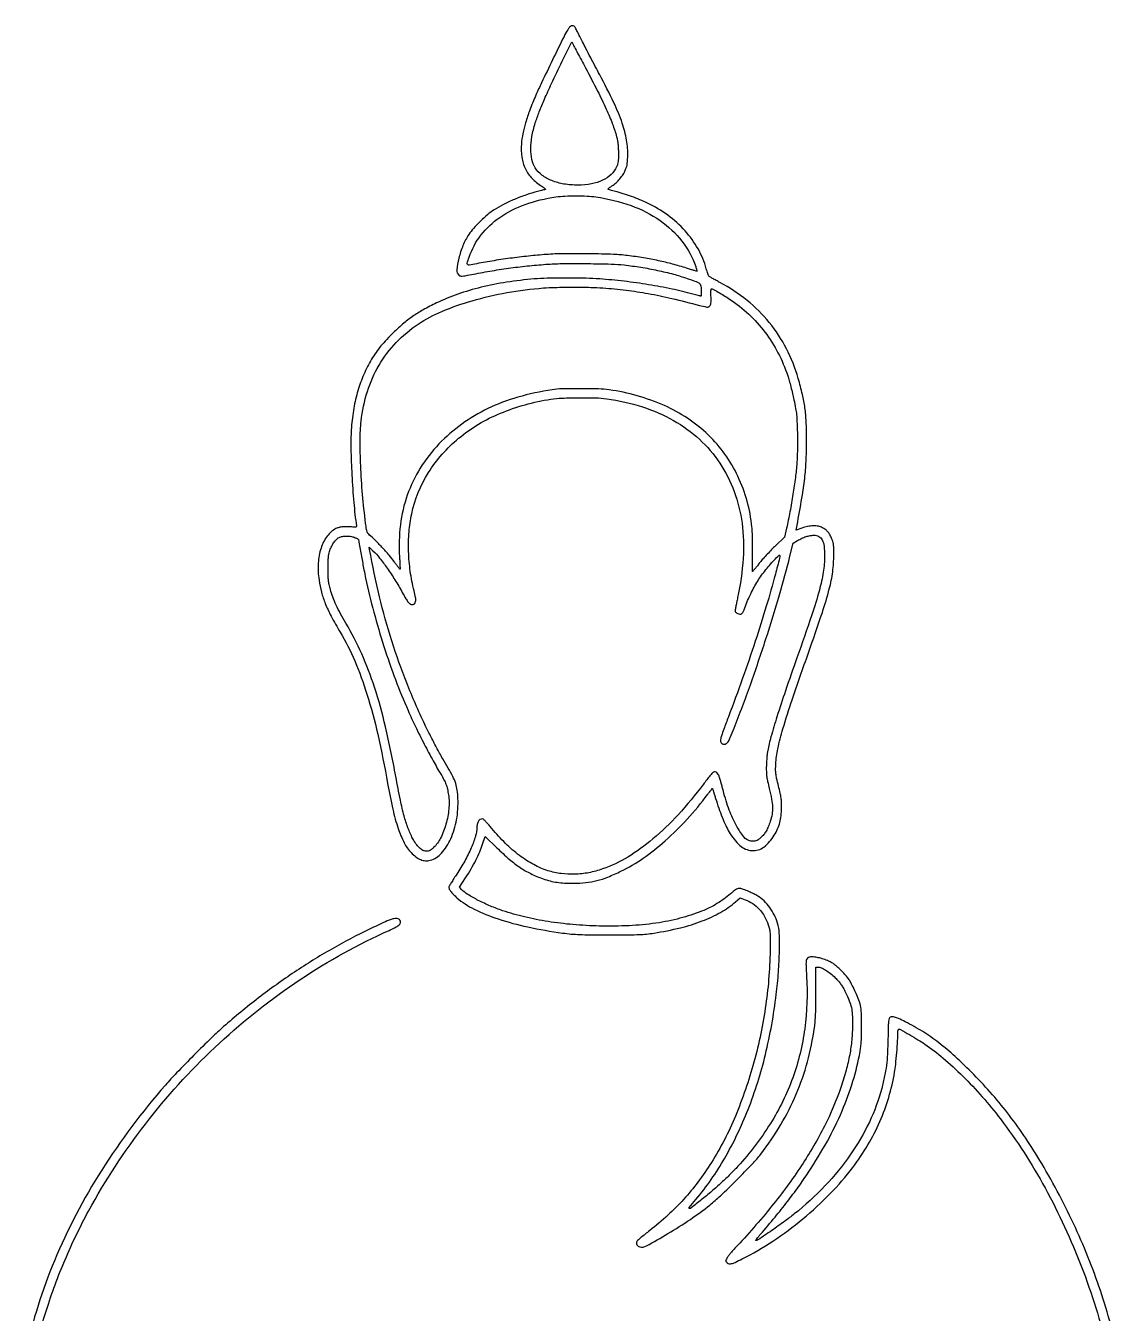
# Model space of a CAD drawing. Extents: x 492 to 2802, y 456 to 3610.
# Drawn here: x 983 to 2325, y 2033 to 3610 of the extents above; entities that cross this region are included whole.
import ezdxf

# ---------------------------------------------------------------- set-up
doc = ezdxf.new("R2010")
doc.units = 0

msp = doc.modelspace()

# ---------------------------------------------------------------- linework, layer by layer
for points in [[(2324.282087, 1971.889791, 0.028292), (2301.849214, 2055.545699, 0.027708), (2269.522091, 2137.922265, 0.027546), (2228.228368, 2216.386689, 0.012467), (2208.58551, 2247.409564, 0.015627), (2188.784062, 2275.108766, 0.016185), (2167.916499, 2300.690296, 0.015348), (2145.077202, 2325.338712, 0.012248), (2122.08883, 2347.553508, 0.02214), (2102.062296, 2364.405168, 0.025003), (2082.439372, 2377.981739, 0.022348), (2060.824967, 2390.088005, 0.006845), (2052.577735, 2394.094147, 0.037141), (2047.934623, 2395.864396, 0.075749), (2044.848034, 2396.29557, 0.142867), (2042.462792, 2395.567577, 0.162658), (2041.141134, 2393.893394, 0.061216), (2040.470792, 2390.944136, 0.019112), (2040.109197, 2385.211748, 0.001286), (2039.744845, 2368.806156, -0.008038), (2039.086263, 2350.371241, -0.018687), (2037.855302, 2336.600824, -0.020494), (2035.681912, 2323.747457, -0.011757), (2032.066672, 2308.445154, -0.047951), (2016.976488, 2267.276913, -0.040259), (1993.56438, 2227.102207, -0.038166), (1962.601703, 2189.157304, -0.033735), (1925, 2154.641025, -0.0122), (1913.315526, 2145.743693, -0.005235), (1897.308616, 2134.414245, -0.001371), (1880.431673, 2122.800574, -0.15113), (1877.843538, 2122, -0.603763), (1877.694281, 2122.283618, -0.008391), (1879.113193, 2124.276563, -0.012625), (1881.056273, 2126.776364, -0.006879), (1883.559648, 2129.75, 0.005616), (1901.374498, 2150.803196, 0.008191), (1916.554545, 2169.781348, 0.008954), (1929.99424, 2187.818217, 0.009462), (1942.52783, 2206, 0.020034), (1965.497499, 2243.926356, 0.025071), (1983.551162, 2280.887828, 0.026727), (1996.868361, 2317.281238, 0.030053), (2005.626608, 2353.5, 0.016854), (2006.47862, 2359.39789, 0.012685), (2007.031041, 2365.928009, 0.009889), (2007.345172, 2373.92727, 0.004375), (2007.458553, 2384.5, 0.009224), (2007.191117, 2400.731755, 0.042218), (2006.069885, 2410.0848, 0.048099), (2003.455115, 2418.543004, 0.014315), (1997.878533, 2430.878681, 0.00895), (1994.193558, 2438.113303, 0.029651), (1991.409226, 2442.672178, 0.031633), (1988.200524, 2446.715484, 0.011288), (1983.13991, 2452.07591, 0.010261), (1978.413997, 2456.668254, 0.024609), (1974.68307, 2459.819303, 0.029598), (1971.109416, 2462.227364, 0.022959), (1966.964912, 2464.42663, 0.032062), (1960.957287, 2466.8112, 0.027163), (1954.353548, 2468.563958, 0.02796), (1948.183092, 2469.491604, 0.070666), (1943.659768, 2469.275293, 0.159743), (1940.990899, 2467.797492, 0.149937), (1939.631387, 2464.987657, 0.048767), (1939.320049, 2459.386031, 0.004645), (1940.0225, 2445.685025, -0.048077), (1937.740453, 2381.544742, -0.05392), (1923.099172, 2321.553921, -0.05328), (1895.769854, 2265.490382, -0.045138), (1855.845938, 2213, -0.012896), (1846.560011, 2203.351515, -0.009151), (1835.676588, 2192.997993, -0.008641), (1823.66003, 2182.354698, -0.007943), (1810.94495, 2171.824026, -0.002044), (1798.695094, 2162.084469, -0.182214), (1796.51669, 2161.393455, -0.613994), (1796.079272, 2162.383029, -0.003603), (1804.205914, 2172.183568, 0.044659), (1839.717278, 2222.966059, 0.036708), (1868.36133, 2282.628262, 0.03436), (1889.584641, 2349.917268, 0.028884), (1902.904883, 2423.5, 0.011839), (1905.58195, 2450.826228, 0.013933), (1906.780725, 2476.802822, 0.013678), (1906.581265, 2498.717551, 0.06571), (1904.502136, 2511, 0.043467), (1900.527229, 2520.786775, 0.040107), (1894.828675, 2530.022245, 0.041062), (1887.895432, 2538.005918, 0.052159), (1880.244605, 2544.05983, 0.028528), (1875.523508, 2546.68906, 0.012806), (1869.053983, 2549.620821, 0.012302), (1862.627031, 2552.15264, 0.041865), (1858.289406, 2553.339044, 0.086608), (1856.192163, 2553.361105, 0.088915), (1854.232313, 2552.668651, 0.04187), (1851.641261, 2550.893416, 0.005829), (1846.642875, 2546.717119, -0.019542), (1838.497576, 2540.28237, -0.021925), (1830.173307, 2534.760636, -0.021577), (1821.278582, 2529.91645, -0.017819), (1811.419258, 2525.514533, -0.033257), (1784.878342, 2516.784112, -0.026829), (1755.439248, 2510.88828, -0.024293), (1722.648409, 2507.749355, -0.017666), (1686, 2507.326811, -0.015462), (1653.684196, 2509.096963, -0.017985), (1623.139945, 2512.829867, -0.018906), (1594.400059, 2518.517713, -0.021736), (1567.5, 2526.155637, -0.020448), (1552.592812, 2531.783973, -0.018506), (1537.680251, 2538.784687, -0.018437), (1524.927367, 2545.964912, -0.064854), (1517.615653, 2551.8678), (1514.731306, 2554.889894), (1522.03889, 2566.194947, 0.01195), (1528.801516, 2577.226515, 0.014111), (1534.646677, 2587.981596, 0.015222), (1539.434674, 2598.174097, 0.021787), (1543.000373, 2607.50112), (1546.213168, 2617.1448), (1560.356584, 2603.272518, 0.014901), (1575.891384, 2588.91829, 0.031215), (1588.946039, 2578.917439, 0.035811), (1601.914999, 2571.496916, 0.02747), (1617, 2565.239795, 0.021477), (1625.792366, 2562.565032, 0.026423), (1634.196962, 2560.865381, 0.024033), (1643.354014, 2559.959114, 0.01361), (1654.5, 2559.698561, 0.0258), (1669.564322, 2560.534523, 0.035635), (1682.887401, 2562.935032, 0.032973), (1696.489796, 2567.373761, 0.018136), (1712.5, 2574.477713, 0.038542), (1739.676003, 2590.434482, 0.029161), (1766.880942, 2611.82343, 0.027013), (1793.510179, 2638.092949, 0.022412), (1818.958109, 2668.715694, -0.003556), (1821.068677, 2671.459617, -0.005973), (1822.884768, 2673.729828, -0.001444), (1824.479682, 2675.664026, -0.441709), (1824.66088, 2675.672454, -0.119853), (1824.799466, 2675.444797, -0.000329), (1825.898518, 2671.985267, -0.001964), (1827.123221, 2668.068048, -0.001222), (1828.530549, 2663.463896, 0.011082), (1832.325298, 2651.871937, 0.011418), (1836.59485, 2640.575627, 0.012116), (1840.991705, 2630.415685, 0.021756), (1845.155762, 2622.341805, 0.07914), (1858.289156, 2606.021592, 0.168027), (1873.025144, 2599.751644, 0.182285), (1887.628478, 2604.129732, 0.095016), (1900.47443, 2618.5, 0.032172), (1904.489847, 2626.295231, 0.037679), (1907.232114, 2634.146764, 0.036402), (1908.829791, 2642.548083, 0.026865), (1909.411216, 2652, 0.01147), (1909.306063, 2658.908918, 0.025477), (1908.837762, 2664.150912, 0.021027), (1907.77999, 2669.8956, 0.005676), (1905.618987, 2678.901899, -0.004805), (1903.297615, 2688.502834, -0.026217), (1902.36624, 2693.764367, -0.032553), (1902.087255, 2698.594395, -0.009983), (1902.287182, 2705.901899, -0.042467), (1904.742255, 2724.364351, -0.017197), (1911.065392, 2748.976199, -0.010693), (1922.34318, 2784.519134, -0.002679), (1942.288787, 2842, 0.003721), (1959.35561, 2891.51747, 0.017729), (1967.886372, 2920.207741, 0.030027), (1972.033462, 2941.368957, 0.033951), (1973.390326, 2962.01976, 0.004208), (1973.295295, 2970.915525, 0.028808), (1972.959676, 2975.282757, 0.048345), (1972.181985, 2978.590575, 0.025457), (1970.620933, 2982.516815, 0.022752), (1968.211039, 2987.204805, 0.04908), (1965.861054, 2990.50763, 0.05546), (1963.111094, 2993.036297, 0.037721), (1959.5, 2995.286642, 0.078877), (1954.530916, 2996.957927, 0.046355), (1948.263772, 2997.424931, 0.042427), (1941.345282, 2996.709311, 0.03839), (1934.403091, 2994.828186), (1927.306183, 2992.306897), (1929.160088, 3002.403448, 0.00479), (1934.909405, 3035.496463, 0.014052), (1938.007739, 3058.422196, 0.016809), (1939.513699, 3079.124924, 0.00975), (1940, 3104.061241, 0.01141), (1939.514093, 3125.351033, 0.022689), (1937.981252, 3142.147157, 0.023352), (1934.968122, 3158.421209, 0.012882), (1929.853254, 3178, 0.048709), (1915.345546, 3214.466894, 0.05223), (1894.325381, 3246.526543, 0.051977), (1867.01653, 3273.662772, 0.047405), (1833.880529, 3295.544704, -0.003538), (1829.058055, 3298.154025, -0.005045), (1824.816476, 3300.544052, -0.002877), (1821.276141, 3302.613515, -0.07315), (1820.409603, 3303.315348, -0.090957), (1819.873435, 3304.16567, -0.008394), (1818.982342, 3306.502008, -0.010604), (1818.018454, 3309.349667, -0.008123), (1817.082038, 3312.5, 0.061136), (1807.017941, 3336.653253, 0.053623), (1791.036893, 3358.847321, 0.051492), (1769.996629, 3377.931956, 0.04768), (1744.971948, 3392.882144, 0.013571), (1735.794564, 3396.937569, 0.010564), (1725.614587, 3400.86056, 0.010567), (1715.282208, 3404.348536, 0.013613), (1705.644945, 3407.090654, -0.00349), (1702.481617, 3407.921885, -0.004899), (1699.670636, 3408.711178, -0.00297), (1697.31891, 3409.411629, -0.064629), (1696.664158, 3409.707562, -0.442658), (1696.592723, 3410.091919, -0.041468), (1697.315512, 3410.89538, -0.032378), (1698.524582, 3411.894458, -0.017272), (1700.135567, 3412.976163, 0.038453), (1705.240922, 3416.727082, 0.031212), (1710.10466, 3421.470848, 0.031496), (1714.287848, 3426.723831, 0.04193), (1717.349022, 3432, 0.02078), (1719.071471, 3436.069897, 0.043341), (1719.996254, 3439.383293, 0.031432), (1720.494138, 3443.420408, 0.006631), (1720.825173, 3450.518711, 0.051511), (1719.465143, 3470.03078, 0.040076), (1714.145455, 3490.638268, 0.028855), (1703.821728, 3515.722734, 0.010522), (1686.445901, 3550, -0.001633), (1681.030699, 3560.227601, -0.00122), (1675.124528, 3571.538096, -0.001233), (1669.611614, 3582.222901, -0.002811), (1665.515822, 3590.321179, 0.002096), (1662.215444, 3596.869973, 0.003041), (1659.242702, 3602.620852, 0.001547), (1656.677696, 3607.473272, 0.050885), (1655.940927, 3608.571179, 0.137696), (1654.001757, 3609.910402, 0.175852), (1651.84572, 3609.872852, 0.117544), (1649.556317, 3608.308024, 0.047018), (1647.264038, 3605.25, 0.023121), (1642.7855, 3597.111032, 0.00103), (1628.67036, 3568.241355, 0.001686), (1615.127114, 3540.155812, 0.009501), (1608.232294, 3525, 0.010555), (1600.764069, 3506.666797, 0.01914), (1595.556762, 3491.33673, 0.022911), (1592.213125, 3477.869705, 0.029879), (1590.469174, 3465.295097, 0.055947), (1591.021253, 3448.922964, 0.07608), (1595.345444, 3434.8118, 0.079145), (1603.518189, 3423.047889, 0.0666), (1615.398597, 3413.584229, -0.01291), (1617.744029, 3412.095845, -0.034466), (1619.307799, 3410.881725, -0.066889), (1620.052303, 3410.012256, -0.48626), (1619.898597, 3409.564454, -0.0178), (1618.978428, 3409.280453, -0.001407), (1616.507957, 3408.620729, -0.001909), (1613.554935, 3407.853087, -0.001461), (1610.319979, 3407.035394, 0.021451), (1596.556103, 3402.96468, 0.017041), (1582.073098, 3397.438197, 0.017331), (1568.381295, 3391.104623, 0.026572), (1557.04805, 3384.599704, 0.033244), (1549.293329, 3378.818095, 0.016442), (1540.219425, 3370.532839, 0.016415), (1531.767768, 3361.730747, 0.035705), (1526.021818, 3354.340688, 0.049705), (1518.889657, 3340.97497, 0.038455), (1513.789116, 3325.267298, 0.036265), (1511.430056, 3311.06519, 0.236079), (1513.981884, 3304.516395, 0.120938), (1515.678625, 3303.60076, 0.082492), (1517.871366, 3303.403897, 0.027963), (1521.708898, 3303.909442, 0.002244), (1531.731884, 3305.851428, -0.007821), (1554.62377, 3310.022471, -0.007984), (1577.478378, 3313.444384, -0.008004), (1600.371717, 3316.126975, -0.007962), (1623.379753, 3318.080743, -0.015578), (1642.093375, 3318.785381, -0.004349), (1671.404858, 3318.720453, -0.004039), (1700.453589, 3318.168757, -0.020822), (1716.5, 3317.064547, -0.012713), (1736.910272, 3314.276329, -0.012253), (1757.406366, 3310.425878, -0.012734), (1776.711911, 3305.79, -0.018363), (1793.5, 3300.636207, -0.002382), (1804.505245, 3296.751372, -0.042859), (1807.903719, 3295.193695, -0.137064), (1809.505865, 3293.58361, -0.086852), (1810.387513, 3291.069067, -0.023229), (1810.844376, 3287.199055, -0.020616), (1810.965338, 3283.145516, -0.012347), (1810.835572, 3279.551208, -0.396796), (1810.25, 3279.000714, -0.060235), (1809.707253, 3279.066861, -0.001268), (1807.076563, 3279.722183, -0.002925), (1804.003162, 3280.515217, -0.001965), (1800.5, 3281.455776, 0.015287), (1775.077309, 3287.560303, 0.011041), (1746.40938, 3292.866076, 0.010676), (1716.299814, 3297.096061, 0.011185), (1686.5, 3299.961231, 0.013638), (1669.777707, 3300.734527, 0.004777), (1645.717334, 3300.960278, 0.004675), (1621.867854, 3300.733196, 0.015788), (1606.304468, 3299.94745, 0.017695), (1572.311637, 3295.938158, 0.021916), (1541.059826, 3289.713248, 0.023485), (1512.476214, 3281.26447, 0.028041), (1486.5, 3270.573874, 0.01549), (1470.205383, 3262.143025, 0.025373), (1457.034294, 3253.900367, 0.025704), (1444.884805, 3244.445428, 0.016435), (1431.738719, 3232.306672, 0.011884), (1423.41253, 3223.69564, 0.018216), (1416.660578, 3215.814558, 0.019669), (1410.89233, 3207.946779, 0.017854), (1405.560612, 3199.396874, 0.031948), (1396.315593, 3180.643382, 0.030214), (1389.337581, 3160.516233, 0.028788), (1384.570437, 3138.765531, 0.023708), (1381.943207, 3115.149931, 0.021486), (1381.476469, 3092.299608, 0.007807), (1382.712989, 3059.907176, 0.007926), (1385.083241, 3025.916546, 0.012733), (1388.299777, 2997.041222, -0.193426), (1388.131051, 2996.368469, -0.18053), (1387.537868, 2995.974967, -0.069997), (1386.303254, 2995.865116, -0.012645), (1384, 2996.041222, 0.017859), (1377.262035, 2996.4858, 0.030324), (1371.616487, 2996.313796, 0.036563), (1366.948643, 2995.540467, 0.060334), (1363.208735, 2994.142159, 0.116416), (1352.415426, 2984.863025, 0.077701), (1344.946063, 2970.296402, 0.066413), (1341.470017, 2951.833291, 0.049911), (1342.427305, 2931.162971, 0.027961), (1345.492671, 2916.189213, 0.031906), (1350.115485, 2902.31489, 0.025983), (1357.26911, 2887.015227, 0.01105), (1368.344346, 2867.281165, -0.032843), (1386.155921, 2832.029788, -0.024548), (1401.214356, 2791.171672, -0.020619), (1414.389154, 2742.196485, -0.011703), (1426.475771, 2682, 0.01179), (1432.845505, 2650.304392, 0.026572), (1439.498064, 2626.729183, 0.035257), (1446.83003, 2609.321951, 0.072224), (1455.334525, 2597.239806, 0.040727), (1461.23566, 2591.938993, 0.067515), (1467.04815, 2588.644675, 0.078887), (1472.833507, 2587.330582, 0.08242), (1478.649941, 2587.905739, 0.14841), (1492.514566, 2596.553851, 0.07357), (1503.835525, 2614.156073, 0.062886), (1511.05041, 2637.557276, 0.053445), (1512.773872, 2663.369724, 0.024691), (1511.843325, 2673.740181, 0.04342), (1509.918842, 2682.123664, 0.04019), (1506.459735, 2690.473021, 0.018067), (1500.669603, 2700.842946, -0.008607), (1494.058275, 2712.174594, -0.005005), (1486.495221, 2725.988172, -0.004912), (1478.924244, 2740.491862, -0.006287), (1472.253542, 2754, -0.017111), (1449.958382, 2805.030596, -0.017918), (1431.574338, 2856.696678, -0.017514), (1416.589315, 2910.632151, -0.014889), (1404.489586, 2968.478529), (1403.958588, 2971.457058), (1408.576829, 2966.978529, -0.031762), (1416.632718, 2958.107018, -0.015074), (1425.90086, 2945.75211, -0.014065), (1435.455317, 2931.337098, -0.012921), (1444.469651, 2916, 0.007375), (1448.935683, 2908.204773, 0.034992), (1451.859081, 2903.976936, 0.066922), (1454.204447, 2901.737846, 0.15845), (1456.474314, 2901, 0.184455), (1459.33404, 2902.092143, 0.175375), (1460.812964, 2904.83861, 0.080127), (1460.746824, 2909.859484, 0.019227), (1458.991729, 2918.032394, -0.027839), (1454.316977, 2941.786052, -0.026736), (1452.228923, 2966.235738, -0.027391), (1452.779046, 2990.117595, -0.033722), (1456.003297, 3012.164319, -0.087133), (1476.566518, 3062.697398, -0.080547), (1513.562395, 3104.790523, -0.074624), (1564.718073, 3135.457552, -0.060291), (1626.5, 3152.598334, -0.026559), (1640.481561, 3153.960127, -0.008937), (1660.973114, 3154.495377, -0.008863), (1681.396743, 3154.301664, -0.028164), (1695, 3153.162837, -0.041708), (1738.823293, 3143.215571, -0.052526), (1776.934851, 3126.581864, -0.056182), (1808.66476, 3103.508934, -0.060496), (1833.577658, 3074.464636, -0.058802), (1851.315844, 3039.602138, -0.055266), (1860.917886, 3000.831689, -0.050324), (1862.291021, 2957.661903, -0.035764), (1855.516574, 2909.680992, 0.004371), (1854.249352, 2903.525107, 0.006554), (1853.260766, 2898.128252, 0.003038), (1852.510398, 2893.536522, 0.131326), (1852.612877, 2892.566442, 0.151506), (1853.642113, 2891.259635, 0.052197), (1855.778648, 2890.096208, 0.052134), (1858.158851, 2889.385491, 0.12396), (1859.989597, 2889.496698, 0.138401), (1860.779099, 2890.016652, 0.03339), (1861.731504, 2891.278362, 0.031748), (1862.668614, 2892.928924, 0.026894), (1863.448312, 2894.777615, -0.02218), (1870.700606, 2912.43595, -0.028234), (1878.995199, 2927.967943, -0.028959), (1888.796071, 2942.14559, -0.025536), (1900.565453, 2955.733096, -0.010263), (1906.204139, 2961.371717, -0.635144), (1907.219378, 2960.981614, -0.081982), (1906.958117, 2958.130405, -0.000835), (1901.810976, 2938.517187, -0.008499), (1890.678649, 2899.108964, -0.006428), (1877.170786, 2856.228016, -0.006047), (1861.601803, 2810.792061, -0.005292), (1844.251811, 2763.671144, 0.001992), (1838.524836, 2748.428306, 0.012254), (1835.800346, 2740.497652, 0.02014), (1834.468078, 2735.610222, 0.141435), (1834.602745, 2733.171144, 0.05437), (1835.223881, 2731.868022, 0.098647), (1836.025642, 2731.007537, 0.091028), (1837.14317, 2730.478014, 0.041055), (1838.745257, 2730.188342, 0.162708), (1841.552709, 2730.833196, 0.113624), (1843.892898, 2733.123582, 0.043595), (1846.516372, 2738.129257, 0.005454), (1851.120052, 2749.5, 0.007869), (1871.129639, 2802.975744, 0.007064), (1890.207804, 2859.005746, 0.00729), (1906.890515, 2913.036323, 0.011197), (1919.595939, 2960.320127), (1923.469262, 2976.140254), (1928.984631, 2979.465828, -0.024537), (1934.272117, 2982.310145, -0.03187), (1939.378554, 2984.354153, -0.034917), (1944.266926, 2985.587914, -0.044384), (1948.900089, 2986, -0.12139), (1955.095147, 2984.473473, -0.153512), (1959.234837, 2980.313515, -0.09416), (1961.496232, 2972.750476, -0.027633), (1962.074642, 2960.589365, -0.037579), (1960.422961, 2940.698595, -0.026801), (1955.727974, 2918.838364, -0.015594), (1946.412166, 2888.327052, -0.003337), (1928.243414, 2836, 0.0029), (1914.126781, 2795.457735, 0.006089), (1903.724367, 2763.758688, 0.007537), (1896.401695, 2739.205433, 0.022386), (1892.397602, 2722.104411, 0.017061), (1891.77404, 2718.009476, 0.007995), (1891.233472, 2712.675874, 0.007911), (1890.844329, 2707.060975, 0.011004), (1890.686273, 2702.023645, 0.011146), (1890.775528, 2695.121868, 0.025645), (1891.224067, 2689.949481, 0.021666), (1892.248767, 2684.353437, 0.006015), (1894.339367, 2675.677632, -0.016653), (1897.1623, 2662.762269, -0.037937), (1898.218208, 2652.842559, -0.046629), (1897.675506, 2644.237166, -0.041949), (1895.551658, 2635.55915, -0.018271), (1893.035553, 2628.882786, -0.032185), (1890.412769, 2623.606184, -0.037436), (1887.463258, 2619.29931, -0.040214), (1883.968195, 2615.590231, -0.033847), (1880.757212, 2613.061732, -0.069452), (1877.894726, 2611.641046, -0.076829), (1874.94798, 2611.1393, -0.050228), (1871.506631, 2611.432778, -0.180709), (1863.198975, 2616.446629, -0.042173), (1854.042796, 2630.242561, -0.036806), (1845.280638, 2649.446044, -0.024599), (1838.015162, 2672.5, 0.001895), (1836.700863, 2677.442539, 0.001901), (1835.350389, 2682.370154, 0.001856), (1834.140006, 2686.659903, 0.007592), (1833.356228, 2689.249462, 0.043978), (1831.854449, 2692.831555, 0.090214), (1829.983285, 2695.218641, 0.134893), (1827.924229, 2696.233319, 0.171938), (1825.845566, 2695.917349, 0.093306), (1824.73268, 2695.022049, 0.003957), (1821.464149, 2691.136308, 0.006681), (1817.670088, 2686.425912, 0.004693), (1813.521267, 2681.028213, -0.023115), (1782.556627, 2643.674753, -0.033384), (1751.640952, 2613.955066, -0.037977), (1720.784905, 2591.785865, -0.052534), (1690, 2577.212819, -0.037356), (1673.046326, 2572.657716, -0.039133), (1655.86633, 2570.76761, -0.04014), (1639.023447, 2571.591665, -0.04413), (1623.072252, 2575.113925, -0.047914), (1605.599882, 2582.527627, -0.036742), (1588.134063, 2593.73479, -0.033486), (1570.936218, 2608.543462, -0.026033), (1554.26958, 2626.763337, 0.005738), (1550.893461, 2630.768952, 0.007723), (1547.740262, 2634.311986, 0.005533), (1545.031653, 2637.197659, 0.078807), (1543.909339, 2638.04852, 0.188899), (1540.990818, 2638.394508, 0.162994), (1538.391703, 2636.697042, 0.1079), (1536.597847, 2633.022346, 0.059863), (1536, 2628.046767, -0.077085), (1534.392376, 2617.681072, -0.025238), (1528.957312, 2603.162172, -0.023807), (1521.019905, 2586.990039, -0.021242), (1511.296449, 2571, 0.003512), (1507.794794, 2565.6763, 0.004868), (1504.735792, 2560.851352, 0.00309), (1502.233591, 2556.76216, 0.059688), (1501.623205, 2555.408857, 0.184021), (1501.75661, 2553.169077, 0.053006), (1503.539557, 2550.121699, 0.038506), (1506.754167, 2546.398779, 0.0169), (1511.53397, 2541.965831, 0.064899), (1532.548319, 2528.066784, 0.033232), (1561.851019, 2516.080063, 0.028326), (1598.213569, 2506.203277, 0.018573), (1641, 2498.795117, 0.010383), (1651.677657, 2497.577578, 0.013447), (1661.513115, 2496.928685, 0.008148), (1674.551647, 2496.63276, 0.001517), (1698.5, 2496.552213, 0.001372), (1722.676309, 2496.610572, 0.008496), (1735.089674, 2496.885568, 0.015481), (1743.943652, 2497.507257, 0.014153), (1753.012555, 2498.687032, 0.020082), (1785.330738, 2505.165123, 0.032107), (1812.19861, 2513.540426, 0.037277), (1834.509789, 2524.068307, 0.048389), (1853.005369, 2537.053377), (1858.510737, 2541.774033), (1864.838538, 2539.482792, -0.062594), (1873.989936, 2534.806186, -0.056827), (1882.035228, 2527.877213, -0.05518), (1888.515726, 2519.100683, -0.052501), (1893.048346, 2508.974707, -0.022671), (1894.425426, 2504.011217, -0.03553), (1895.105803, 2499.635965, -0.019879), (1895.364025, 2493.701737, -0.002825), (1895.34063, 2481.5, -0.033497), (1890.086436, 2411.139499, -0.031276), (1875.458053, 2340.442233, -0.032163), (1852.751947, 2274.339701, -0.042287), (1823.327339, 2217.778737, -0.019294), (1806.722775, 2193.653507, -0.023717), (1789.348442, 2172.551431, -0.02375), (1770.07498, 2153.213639, -0.019444), (1747.761552, 2134.392983, 0.004476), (1742.038919, 2129.852143, 0.006378), (1737.045044, 2125.709789, 0.00374), (1732.920826, 2122.145497, 0.090047), (1731.976368, 2120.955843, 0.12656), (1731.494518, 2118.983544, 0.123048), (1732.015775, 2117.00042, 0.112683), (1733.466474, 2115.367314, 0.093813), (1735.57906, 2114.390801, 0.190228), (1743.824287, 2115.469257, 0.007924), (1770.040016, 2130.544569, 0.014403), (1797.550526, 2148.043275, 0.019012), (1821.5, 2165.628234, 0.022315), (1834.607508, 2177.031682, 0.005952), (1854.427432, 2196.347345, 0.005695), (1873.6788, 2216.003798, 0.026703), (1883.994111, 2228, 0.030143), (1908.473293, 2264.048009, 0.033854), (1927.402797, 2301.443558, 0.03403), (1941.03566, 2340.87416, 0.03108), (1949.693665, 2383, 0.014252), (1950.562634, 2390.721791, 0.010564), (1951.098558, 2399.294494, 0.00755), (1951.387929, 2410.333542, 0.002624), (1951.481198, 2426.25013), (1951.5, 2457.000261), (1953.811925, 2457.00013, -0.09906), (1958.057343, 2456.150447, -0.037906), (1963.451388, 2453.405147, -0.033851), (1969.304243, 2449.27749, -0.026824), (1975.045077, 2444.082329, -0.014525), (1979.143069, 2439.706044, -0.027597), (1982.132446, 2435.919904, -0.0264), (1984.769483, 2431.717252, -0.012125), (1987.775473, 2425.990005, -0.017734), (1992.429267, 2415.669391, -0.043749), (1994.887893, 2407.741354, -0.040631), (1996.026755, 2399.167272, -0.013546), (1996.327603, 2386.5, -0.022457), (1995.433313, 2367.980319, -0.022848), (1992.88193, 2349.723037, -0.021208), (1988.464858, 2330.595211, -0.014789), (1981.940759, 2309.424545, -0.036098), (1961.988711, 2262.321978, -0.027494), (1933.762123, 2213.90429, -0.024838), (1897.224774, 2164.049581, -0.018394), (1852.210974, 2112.612747, 0.00871), (1848.883801, 2108.956176, 0.009748), (1845.811388, 2105.318476, 0.009134), (1843.316902, 2102.12808, 0.05013), (1842.184714, 2100.261159, 0.014288), (1841.205787, 2098.047685, 0.129434), (1841.069517, 2097.008503, 0.165109), (1841.486629, 2096.15444, 0.027147), (1842.868876, 2094.905094, 0.12276), (1845.329986, 2093.757378, 0.111346), (1848.138472, 2093.840862, 0.046775), (1852.405447, 2095.374183, 0.006051), (1861.140423, 2099.599693, 0.031014), (1898.637502, 2121.302201, 0.026082), (1935.493226, 2148.675937, 0.026236), (1969.048072, 2179.526964, 0.032685), (1996.637038, 2211.654018, 0.02726), (2015.121156, 2239.278681, 0.030102), (2029.826676, 2267.873192, 0.030699), (2040.754545, 2297.493412, 0.030845), (2047.952865, 2328.182251, 0.016535), (2049.26426, 2337.789824, 0.005123), (2050.609577, 2352.316792, 0.005209), (2051.662324, 2366.978203, 0.014672), (2051.990326, 2377.25, -0.025165), (2052.074433, 2378.838482, -0.056831), (2052.333169, 2380.013404, -0.088731), (2052.740114, 2380.745569, -0.225327), (2053.276031, 2381, -0.129695), (2055.327703, 2380.458712, -0.001994), (2066.039102, 2374.327353, -0.006002), (2076.552705, 2368.083905, -0.011328), (2084.854048, 2362.756679, -0.02824), (2107.395966, 2345.632305, -0.018405), (2131.4723, 2323.518753, -0.017477), (2155.42913, 2298.11587, -0.017263), (2177.655915, 2271, -0.038625), (2232.321695, 2186.626882, -0.032422), (2277.04141, 2089.851126, -0.032601), (2308.630403, 1988.759883, -0.040504)], [(994.145681, 1983.75137, -0.025446), (1010.692799, 2044.351416, -0.024336), (1034.36752, 2106.103484, -0.02402), (1064.022386, 2165.539944, -0.039112), (1134.558204, 2271.11305, -0.039492), (1220.466474, 2364.04644, -0.039761), (1319.316704, 2441.757298, -0.040859), (1428.354457, 2502.046759, 0.0117), (1436.981885, 2506.180387, 0.071289), (1441.018825, 2509.017197, 0.181386), (1442.29933, 2511.621038, 0.171198), (1441.591957, 2514.5, 0.225636), (1438.272205, 2516.521307, 0.098005), (1433.000609, 2516.03332, 0.035566), (1423.836276, 2512.596447, 0.004391), (1404.5, 2503.524465, 0.01807), (1357.98898, 2479.097188, 0.017119), (1312.497682, 2450.957177, 0.016823), (1268.258701, 2419.251068, 0.016016), (1225.5, 2384.138879, 0.012898), (1210.746692, 2370.522615, 0.003922), (1189.100586, 2349.152637, 0.003934), (1167.770856, 2327.422676, 0.01266), (1154.065111, 2312.5, 0.03771), (1076.034308, 2208.179248, 0.042665), (1018.143439, 2097.40122, 0.045727), (983.139366, 1986.169214, 0.060456)]]:
    msp.add_lwpolyline(points, format="xyb")
for points in [[(1669.056047, 3558.491143, -0.005281), (1683.885787, 3530.070822, -0.011436), (1694.549394, 3507.853963, -0.014698), (1702.13362, 3489.67474, -0.025106), (1707.238258, 3474.043277, -0.020196), (1708.198148, 3469.850395, -0.018698), (1708.845807, 3465.484679, -0.016143), (1709.231399, 3460.525841, -0.009132), (1709.394475, 3454.5, -0.006042), (1709.371733, 3447.588784, -0.028686), (1709.084393, 3443.645073, -0.043941), (1708.411027, 3440.60407, -0.029741), (1707.142444, 3437.286236, -0.098996), (1700.389493, 3427.867266, -0.077566), (1689.965704, 3420.787689, -0.065844), (1676.240951, 3416.386853, -0.043921), (1659.778201, 3414.884449, -0.041), (1642.570084, 3416.242072, -0.056133), (1627.617666, 3420.425942, -0.064538), (1615.690067, 3427.158666, -0.091484), (1607.442538, 3436.091025, -0.088266), (1603.314677, 3446.218821, -0.053209), (1601.956694, 3459.150643, -0.045296), (1603.355336, 3474.273825, -0.031082), (1607.535404, 3491, -0.015504), (1612.359362, 3504.72235, -0.010658), (1618.635428, 3519.974623, -0.007686), (1627.434941, 3539.311669, -0.002783), (1640.501128, 3566.5), (1652.199948, 3590.5), (1654.201855, 3586.5, 0.005507), (1655.550515, 3583.877811, 0.000392), (1659.391061, 3576.622398, 0.000552), (1663.987474, 3567.97854, 0.000417)], [(1681.871662, 3400.449518, -0.049051), (1725.015134, 3389.759685, -0.067265), (1760.533021, 3371.483327, -0.074728), (1787.14319, 3346.255299, -0.082227), (1804.122202, 3315.085923, -0.005956), (1804.823322, 3312.989869, -0.009461), (1805.367868, 3311.178044, -0.003905), (1805.786547, 3309.636688, -0.266777), (1805.718585, 3309.385252, -0.272766), (1805.452052, 3309.316393, -0.0008), (1801.854292, 3310.356219, -0.004207), (1797.76605, 3311.582291, -0.002578), (1792.965996, 3313.093124, 0.012318), (1775.724089, 3318.153146, 0.0125), (1758.337562, 3322.331053, 0.01203), (1740.151043, 3325.767737, 0.00975), (1720.5, 3328.601305, 0.022031), (1703.20403, 3329.981908, 0.00505), (1673.892788, 3330.729493, 0.005377), (1644.128936, 3330.867806, 0.015979), (1623.742493, 3330.091491, 0.007957), (1601.994171, 3328.218022, 0.007018), (1579.383482, 3325.586109, 0.007044), (1556.953582, 3322.333656, 0.008215), (1535.75, 3318.595229, -0.005686), (1526.491331, 3316.9145, -0.221649), (1524.524841, 3317.454599, -0.29746), (1524.005316, 3319.206691, -0.009558), (1526.358285, 3326.574848, -0.083614), (1540.920323, 3353.546196, -0.075745), (1563.948614, 3375.332608, -0.067631), (1594.898198, 3391.109909, -0.048212), (1632.736683, 3400.370806, -0.0226), (1643.906184, 3401.474434, -0.012924), (1657.454203, 3401.846404, -0.012934), (1670.934274, 3401.519254, -0.023687)], [(1690.5, 3288.974501, -0.012645), (1718.770067, 3286.199992, -0.014045), (1745.885016, 3282.068522, -0.012792), (1774.791096, 3276.062104, -0.00779), (1808.62548, 3267.565477, 0.021471), (1817.632849, 3265.563737, 0.221754), (1821.214671, 3266.519271, 0.212267), (1822.87478, 3269.909761, 0.019617), (1822.853431, 3279.480313, -0.00994), (1822.782923, 3282.74709, -0.016557), (1822.869341, 3285.497504, -0.010529), (1823.05732, 3287.688733, -0.383361), (1823.4039, 3288.000145, -0.126677), (1825.125598, 3287.556538, -0.003751), (1831.687295, 3283.871661, -0.007966), (1838.782334, 3279.665621, -0.008379), (1845.619765, 3275.304146, -0.041618), (1869.088306, 3256.796708, -0.042544), (1888.979436, 3234.78427, -0.042208), (1904.99025, 3209.551281, -0.039669), (1916.921373, 3181.468829, -0.012057), (1918.710183, 3175.651952, -0.005303), (1920.809165, 3167.875218, -0.005244), (1922.862454, 3159.575726, -0.007009), (1924.540814, 3152, -0.006438), (1926.63571, 3141.173149, -0.018996), (1927.695249, 3133.668938, -0.016115), (1928.27028, 3125.473688, -0.003628), (1928.69758, 3111.5, -0.005043), (1928.831436, 3101.38067, -0.00473), (1928.766105, 3091.041615, -0.004917), (1928.524854, 3081.624056, -0.011099), (1928.113748, 3074.5, -0.011738), (1926.275816, 3056.773727, -0.007461), (1923.344904, 3036.230019, -0.007245), (1919.649088, 3014.843608, -0.008269), (1915.479701, 2994.5), (1913.035045, 2983.5), (1902.000054, 2973.140489, 0.009942), (1897.1846, 2968.436209, 0.006551), (1891.827032, 2962.845316, 0.006592), (1886.756351, 2957.267452, 0.012648), (1882.864433, 2952.640489, -0.000487), (1879.709406, 2948.698863, -0.000723), (1876.937072, 2945.252473, -0.000312), (1874.560311, 2942.310328, -0.014768), (1874.061533, 2941.729632, -0.678249), (1873.785742, 2941.833551, -0.001633), (1873.697505, 2947.629499, -0.005172), (1873.686369, 2954.536421, -0.002935), (1873.808452, 2962.896078, 0.005004), (1873.909615, 2972.562736, 0.005541), (1873.810323, 2981.906441, 0.005901), (1873.534731, 2990.127652, 0.014425), (1873.086087, 2996.166446, 0.084159), (1855.863472, 3058.172897, 0.092071), (1819.478576, 3108.873253, 0.087738), (1765.681132, 3144.868281, 0.068653), (1698, 3164.151267, 0.028881), (1685.181776, 3165.213975, 0.006033), (1662.627948, 3165.505028, 0.005841), (1640.108494, 3165.260837, 0.032036), (1628, 3164.20993, 0.032098), (1586.0734, 3155.063087, 0.042031), (1549.428656, 3141.144893, 0.044681), (1517.4509, 3122.136946, 0.045096), (1489.465813, 3097.802584, 0.052009), (1466.53182, 3068.313936, 0.054962), (1450.672163, 3035.252014, 0.053841), (1442.168369, 2998.913993, 0.046505), (1441.017429, 2959.726255, -0.001818), (1441.365659, 2953.924118, -0.002955), (1441.614374, 2948.993425, -0.000468), (1441.804409, 2944.632914, -0.210012), (1441.701171, 2944.367838, -0.450683), (1441.498201, 2944.380325, -0.001064), (1439.460712, 2947.00355, -0.005114), (1437.152024, 2950.052976, -0.003044), (1434.46234, 2953.728738, 0.021404), (1428.357209, 2961.459793, 0.009174), (1419.584719, 2971.27085, 0.008882), (1410.658017, 2980.55672, 0.028889), (1404.296544, 2986.245042, -0.05489), (1402.402149, 2988.124726, -0.090981), (1401.329528, 2990.096742, -0.042874), (1400.595248, 2993.218617, -0.004521), (1399.576781, 3000.646276, -0.01036), (1395.809873, 3035.880091, -0.010424), (1393.515086, 3071.167749, -0.01091), (1392.811765, 3102.74031, -0.027186), (1394.055412, 3125.789414, -0.049531), (1401.658157, 3161.947719, -0.056399), (1416.044662, 3194.258167, -0.057517), (1436.995166, 3222.018953, -0.055091), (1464, 3244.733868, -0.048832), (1492.992597, 3260.26055, -0.028473), (1530.246016, 3273.319403, -0.026311), (1572.680496, 3283.148473, -0.023571), (1617.5, 3288.911012, -0.015505), (1631.627808, 3289.614148, -0.004463), (1653.510403, 3289.828498, -0.004548), (1675.535818, 3289.647316, -0.013806)], [(1386.75, 2983.02693, -0.015044), (1388.378352, 2982.227873, -0.022186), (1389.751563, 2981.422099, -0.018668), (1390.79248, 2980.690952, -0.23444), (1391, 2980.27269, 0.044559), (1391.238478, 2977.602051, 0.000513), (1394.418604, 2960.040686, 0.001711), (1397.469337, 2943.610867, 0.00626), (1399.568587, 2933.230104, 0.012721), (1409.624848, 2891.686321, 0.011929), (1421.9782, 2849.799854, 0.012095), (1436.106776, 2809.193723, 0.014241), (1451.491327, 2771.5, 0.008717), (1460.54682, 2751.93203, 0.006155), (1471.371053, 2730.257594, 0.006223), (1482.351981, 2709.567159, 0.011689), (1491.817715, 2693.17766, -0.01648), (1495.559497, 2686.553194, -0.03207), (1498.018513, 2681.003484, -0.032636), (1499.721416, 2675.249203, -0.017728), (1501.093221, 2668, -0.061987), (1501.568118, 2650.89483, -0.044721), (1498.045178, 2632.115609, -0.045899), (1491.514516, 2615.104649, -0.090365), (1482.910445, 2603.513001, -0.01521), (1480.163713, 2601.09612, -0.055416), (1478.224411, 2599.824252, -0.074137), (1476.363897, 2599.204088, -0.043463), (1474.020498, 2599, -0.120008), (1469.791362, 2600.029896, -0.069078), (1465.487519, 2603.0745, -0.054081), (1461.239315, 2608.025809, -0.030847), (1457.185894, 2614.797352, -0.029227), (1451.423137, 2627.726989, -0.02371), (1446.742178, 2642.169638, -0.016288), (1442.168688, 2661.404281, -0.005041), (1436.525248, 2690.624701, 0.011686), (1423.925418, 2751.506406, 0.021975), (1410.465814, 2799.877806, 0.026098), (1394.746704, 2840.705584, 0.029006), (1375.33166, 2878.209023, -0.011072), (1368.806279, 2889.778295, -0.015026), (1363.467695, 2900.516943, -0.016727), (1359.301155, 2910.430988, -0.023882), (1356.329481, 2919.5, -0.013046), (1354.822594, 2925.583794, -0.026915), (1354.027966, 2930.418729, -0.021229), (1353.656644, 2935.983642, -0.005449), (1353.536911, 2945, -0.00526), (1353.601681, 2952.957632, -0.015464), (1353.873134, 2958.42763, -0.022081), (1354.392351, 2962.570952, -0.032872), (1355.241289, 2966.123944, -0.038872), (1357.366865, 2971.477316, -0.036938), (1360.326412, 2976.534118, -0.039258), (1363.682255, 2980.668488, -0.081669), (1366.984398, 2983.165852, -0.080392), (1371.122118, 2984.555883, -0.042697), (1376.525781, 2984.979933, -0.04206), (1382.090262, 2984.471611, -0.062817)]]:
    msp.add_lwpolyline(points, format="xyb", close=True)

doc.saveas('drawing.dxf')
